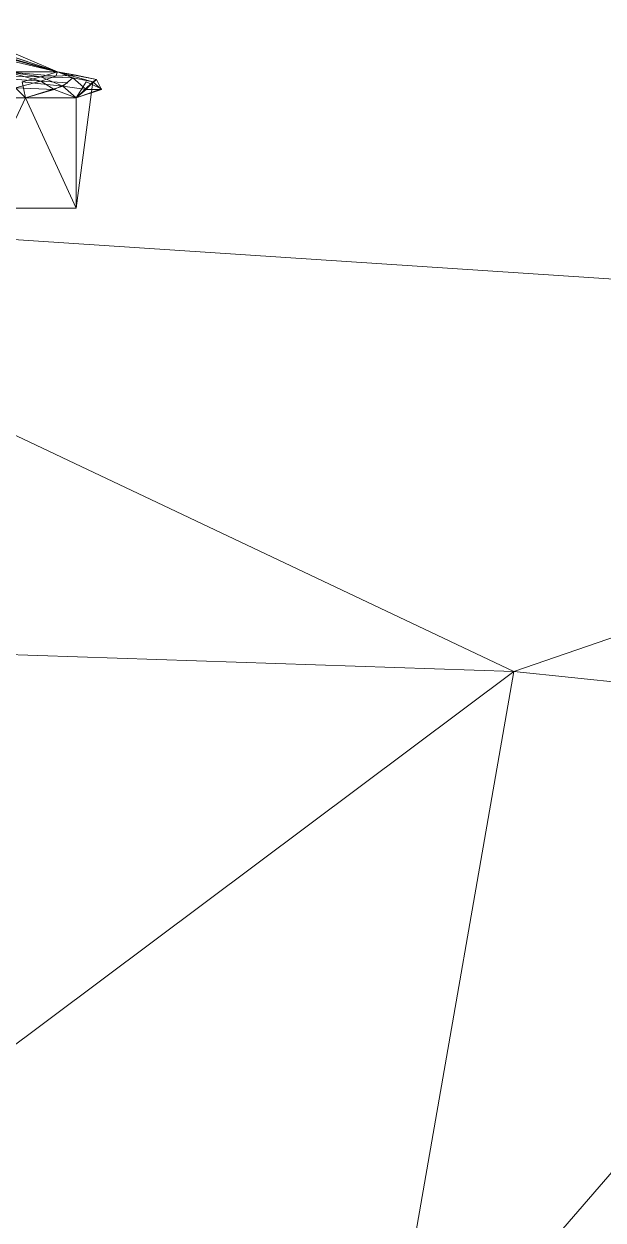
# Model space of a CAD drawing. Header units: inches. Extents: x 19712 to 27543, y -26063 to -18659.
# Drawn here: x 25504.389 to 25505.396, y -22401.894 to -22399.811 of the extents above; entities that cross this region are included whole.
import ezdxf

# ---------------------------------------------------------------- set-up
doc = ezdxf.new("R2010")
doc.units = ezdxf.units.IN
doc.header["$MEASUREMENT"] = 0
doc.layers.add('A-GENM', color=13, linetype='Continuous', lineweight=9)

# ---------------------------------------------------------------- blocks, each defined once
blk = doc.blocks.new('Drinking_Founta_ - Phase 10')
at = {"layer": 'A-GENM'}
for p, q in [((8.607, 30.5004), (8.9087, 30.4169)), ((8.607, 30.5004), (8.9087, 30.4169)), ((8.6597, 30.5004), (8.9087, 30.4169)), ((8.6597, 30.5004), (8.9087, 30.4169)), ((8.6597, 30.5004), (8.9087, 30.4169)), ((8.6597, 30.5004), (8.9087, 30.4169)), ((8.6597, 30.5004), (8.9087, 30.4169)), ((8.6597, 30.5004), (8.9087, 30.4169)), ((8.7124, 30.5004), (8.9087, 30.4169)), ((8.6509, 30.4769), (8.9087, 30.4169)), ((8.6509, 30.4769), (8.9087, 30.4169)), ((8.7036, 30.4769), (8.9087, 30.4169)), ((8.7212, 30.4799), (8.9087, 30.4169)), ((8.9087, 30.4169), (8.8208, 30.4169)), ((8.8208, 30.4169), (8.9087, 30.4169)), ((8.8208, 30.4169), (8.9058, 30.4096)), ((8.8208, 30.4169), (8.8794, 30.4008)), ((8.8208, 30.4169), (8.8794, 30.4081)), ((8.9087, 30.4169), (8.8794, 30.4081)), ((8.9087, 30.4169), (8.9058, 30.4096)), ((8.9087, 30.4169), (8.9351, 30.4066)), ((8.9087, 30.4169), (8.9761, 30.4037)), ((8.9087, 30.4169), (8.9761, 30.4037)), ((8.9087, 30.4169), (8.9409, 30.411)), ((8.9409, 30.411), (8.9087, 30.4169)), ((8.9087, 30.4169), (8.9702, 30.3993)), ((8.9087, 30.4169), (8.9761, 30.4037)), ((8.8794, 30.4008), (8.7945, 30.4066)), ((8.8794, 30.4081), (8.815, 30.4096)), ((8.8794, 30.4008), (8.8355, 30.3891)), ((8.8794, 30.4081), (8.8472, 30.3993)), ((8.8472, 30.3993), (8.9175, 30.392)), ((8.8472, 30.3993), (8.853, 30.3715)), ((8.9175, 30.392), (8.853, 30.3715)), ((8.9058, 30.4096), (8.8794, 30.4008)), ((8.8794, 30.4081), (8.9351, 30.4066)), ((8.8794, 30.4081), (8.9175, 30.392)), ((8.9263, 30.3978), (8.8794, 30.4008)), ((8.8794, 30.4008), (8.9028, 30.3861)), ((8.9263, 30.3978), (8.9028, 30.3861)), ((8.9409, 30.411), (8.9058, 30.4096)), ((8.9175, 30.392), (8.9351, 30.4066)), ((8.9585, 30.3861), (8.9175, 30.392)), ((8.9409, 30.3715), (8.9175, 30.392)), ((8.9585, 30.3861), (8.9351, 30.4066)), ((8.9702, 30.3993), (8.9351, 30.4066)), ((8.9761, 30.4037), (8.9409, 30.411)), ((8.9409, 30.3715), (8.9761, 30.4037)), ((8.9409, 30.3715), (8.9761, 30.4037)), ((8.9585, 30.3993), (8.9409, 30.3715)), ((8.9702, 30.3993), (8.9409, 30.3715)), ((8.9585, 30.3993), (8.9409, 30.3715)), ((8.9409, 30.3715), (8.9702, 30.3993)), ((8.9702, 30.3993), (8.9409, 30.1796)), ((8.9702, 30.3993), (8.9409, 30.1796)), ((8.9585, 30.3993), (8.9849, 30.3876)), ((8.9585, 30.3861), (8.9702, 30.3993)), ((8.9585, 30.3861), (8.9702, 30.3993)), ((8.9702, 30.3993), (8.9761, 30.4037)), ((8.9849, 30.3861), (8.9702, 30.3993)), ((8.9849, 30.3861), (8.9702, 30.3993)), ((8.9849, 30.3861), (8.9761, 30.4037)), ((8.7622, 30.3715), (8.853, 30.3715)), ((8.7622, 30.3715), (8.853, 30.3715)), ((8.853, 30.3715), (8.7622, 30.1796)), ((8.853, 30.3715), (8.7622, 30.1796)), ((8.8355, 30.3891), (8.9028, 30.3861)), ((8.8355, 30.3891), (8.853, 30.3715)), ((8.9028, 30.3861), (8.853, 30.3715)), ((8.9409, 30.3715), (8.853, 30.3715)), ((8.9409, 30.3715), (8.853, 30.3715)), ((8.9409, 30.1796), (8.853, 30.3715)), ((8.853, 30.3715), (8.9409, 30.1796)), ((8.9409, 30.3715), (8.9028, 30.3861)), ((8.9409, 30.3715), (8.9849, 30.3876)), ((8.9409, 30.3715), (8.9849, 30.3876)), ((8.9585, 30.3861), (8.9409, 30.3715)), ((8.9849, 30.3861), (8.9409, 30.3715)), ((8.9409, 30.3715), (8.9409, 30.1796)), ((8.9409, 30.3715), (8.9409, 30.1796)), ((8.9409, 30.3715), (8.9409, 30.1796)), ((8.9409, 30.3715), (8.9409, 30.1796)), ((8.9409, 30.3715), (8.9409, 30.1796)), ((8.9849, 30.3861), (8.9585, 30.3861)), ((8.9849, 30.3861), (8.9849, 30.3876)), ((11.396, 29.9555), (8.0005, 30.1796)), ((9.7027, 29.3725), (8.0005, 30.1796)), ((8.9409, 30.1796), (8.5806, 30.1796)), ((8.9409, 30.1796), (8.5806, 30.1796)), ((8.5806, 30.1796), (8.9409, 30.1796)), ((8.9409, 30.1796), (8.7622, 30.1796)), ((8.7622, 30.1796), (8.9409, 30.1796)), ((11.396, 29.9555), (9.7027, 29.3725)), ((9.7027, 29.3725), (8.0005, 29.4296)), ((9.7027, 29.3725), (8.3374, 28.3515)), ((9.7027, 29.3725), (9.4683, 28.0321)), ((9.7027, 29.3725), (10.5493, 29.2846)), ((9.4683, 28.0321), (10.5493, 29.2846))]:
    blk.add_line(p, q, dxfattribs=at)
blk = doc.blocks.new('Locker Rooms_Ryan_ifc-1-Site Plan - Phase 1')
at = {"lineweight": 9}
blk.add_blockref('Drinking_Founta_ - Phase 10', (25495.5386, -22430.3109), dxfattribs=at)

msp = doc.modelspace()

# ---------------------------------------------------------------- block references
at = {"lineweight": 5}
msp.add_blockref('Locker Rooms_Ryan_ifc-1-Site Plan - Phase 1', (0, 0), dxfattribs=at)

doc.saveas('drawing.dxf')
